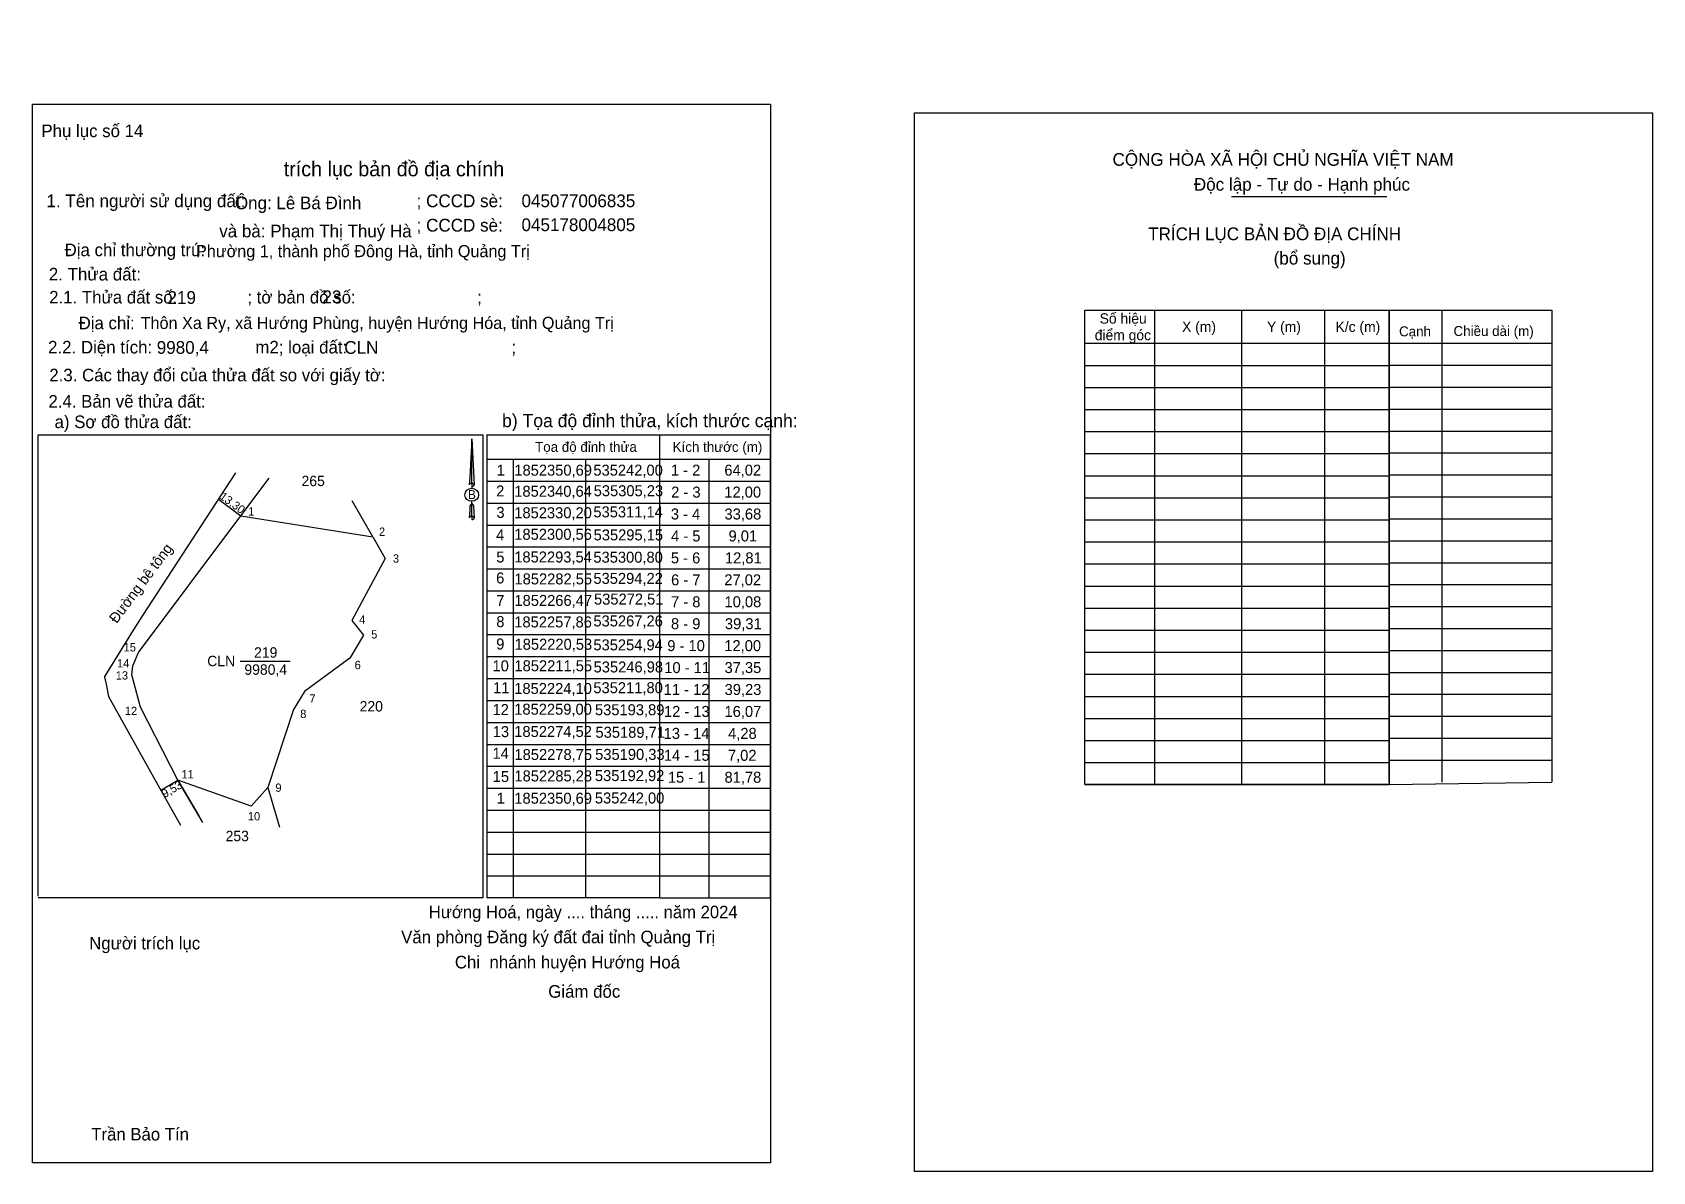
# Model space of a CAD drawing. Extents: x 535142 to 535919, y 1852036 to 1852582.
import ezdxf

# ---------------------------------------------------------------- set-up
doc = ezdxf.new("R2010")
doc.units = 0
for name, color, linetype in [('Level 1', 7, 'Continuous'), ('Level 10', 7, 'Continuous'), ('Level 13', 7, 'Continuous'), ('Level 23', 7, 'Continuous'), ('Level 27', 7, 'Continuous'), ('Level 3', 7, 'Continuous'), ('Level 36', 7, 'Continuous'), ('Level 40', 7, 'Continuous'), ('Level 42', 7, 'Continuous'), ('Level 49', 7, 'Continuous'), ('Level 52', 7, 'Continuous'), ('Level 53', 7, 'Continuous'), ('Level 6', 7, 'Continuous'), ('Level 63', 7, 'Continuous'), ('Level 9', 7, 'Continuous')]:
    doc.layers.add(name, color=color, linetype=linetype)

msp = doc.modelspace()

# ---------------------------------------------------------------- linework, layer by layer
at = {"layer": 'Level 1'}
for p, q in [((535599.53, 1852582.35), (535599.53, 1852582.35)), ((535716.85, 1852503.67), (535791.22, 1852503.67)), ((535817.6, 1852449.26), (535817.6, 1852223.13)), ((535792.37, 1852433.36), (535870.33, 1852433.36)), ((535792.37, 1852422.85), (535870.33, 1852422.85)), ((535792.37, 1852412.34), (535870.33, 1852412.34)), ((535792.37, 1852401.83), (535870.33, 1852401.83)), ((535442.77, 1852167.61), (535442.77, 1852389.58)), ((535442.77, 1852389.58), (535495.74, 1852389.58)), ((535495.74, 1852389.58), (535495.74, 1852167.61)), ((535792.37, 1852391.32), (535870.33, 1852391.32)), ((535360.26, 1852377.84), (535495.74, 1852377.84)), ((535466.31, 1852377.84), (535466.31, 1852167.61)), ((535792.37, 1852380.81), (535870.33, 1852380.81)), ((535792.37, 1852370.29), (535870.33, 1852370.29)), ((535359.98, 1852367.33), (535495.74, 1852367.33)), ((535359.98, 1852356.82), (535495.74, 1852356.82)), ((535792.37, 1852359.78), (535870.33, 1852359.78)), ((535359.98, 1852346.3), (535495.74, 1852346.3)), ((535792.37, 1852349.27), (535870.33, 1852349.27)), ((535792.37, 1852338.76), (535870.33, 1852338.76)), ((535359.98, 1852335.79), (535495.74, 1852335.79)), ((535359.98, 1852325.28), (535495.74, 1852325.28)), ((535792.37, 1852328.25), (535870.33, 1852328.25)), ((535359.98, 1852314.77), (535495.74, 1852314.77)), ((535792.37, 1852317.74), (535870.33, 1852317.74)), ((535792.37, 1852307.23), (535870.33, 1852307.23)), ((535359.98, 1852304.26), (535495.74, 1852304.26)), ((535359.98, 1852293.75), (535495.74, 1852293.75)), ((535792.37, 1852296.71), (535870.33, 1852296.71)), ((535792.37, 1852286.2), (535870.33, 1852286.2)), ((535359.98, 1852283.24), (535495.74, 1852283.24)), ((535792.37, 1852275.69), (535870.33, 1852275.69)), ((535359.98, 1852272.72), (535495.74, 1852272.72)), ((535359.98, 1852262.21), (535495.74, 1852262.21)), ((535792.37, 1852265.18), (535870.33, 1852265.18)), ((535792.37, 1852254.67), (535870.33, 1852254.67)), ((535359.98, 1852251.7), (535495.74, 1852251.7)), ((535359.98, 1852241.19), (535495.74, 1852241.19)), ((535792.37, 1852244.16), (535870.33, 1852244.16)), ((535359.98, 1852230.68), (535495.74, 1852230.68)), ((535792.37, 1852233.64), (535870.33, 1852233.64)), ((535792.37, 1852221.99), (535870.33, 1852223.13)), ((535359.98, 1852220.17), (535495.74, 1852220.17)), ((535359.98, 1852209.66), (535495.74, 1852209.66)), ((535359.98, 1852199.14), (535495.74, 1852199.14)), ((535359.98, 1852188.63), (535495.74, 1852188.63)), ((535359.98, 1852178.12), (535495.74, 1852178.12)), ((535442.77, 1852167.61), (535495.74, 1852167.61))]:
    msp.add_line(p, q, dxfattribs=at)
msp.add_lwpolyline([(535792.37, 1852223.13), (535792.37, 1852449.26), (535870.33, 1852449.26), (535870.33, 1852223.13)], dxfattribs=at)
at = {"layer": 'Level 10'}
for p, q in [((535231.37, 1852358.67), (535242, 1852350.69)), ((535176.68, 1852273.45), (535177.41, 1852270.03)), ((535203.64, 1852219.27), (535211.8, 1852224.1))]:
    msp.add_line(p, q, dxfattribs=at)
msp.add_lwpolyline([(535254.94, 1852220.53), (535246.98, 1852211.55), (535211.8, 1852224.1), (535193.89, 1852259), (535189.71, 1852274.52), (535190.33, 1852278.75), (535192.92, 1852285.28), (535242, 1852350.69), (535305.23, 1852340.64), (535311.14, 1852330.2), (535295.15, 1852300.56), (535300.8, 1852293.54), (535294.22, 1852282.55), (535272.51, 1852266.47), (535267.26, 1852257.86)], close=True, dxfattribs=at)
at = {"layer": 'Level 13'}
for points in [[(535142.14, 1852548.03), (535495.94, 1852548.03), (535495.94, 1852040.64), (535142.14, 1852040.64)], [(535564.81, 1852543.84), (535918.6, 1852543.84), (535918.6, 1852036.45), (535564.81, 1852036.45)]]:
    msp.add_lwpolyline(points, close=True, dxfattribs=at)
at = {"layer": 'Level 23'}
for points in [[(535176.68, 1852273.45), (535189.77, 1852294.68), (535195.09, 1852302.87), (535239.59, 1852371.33)], [(535223.88, 1852203.68), (535211.8, 1852224.1), (535193.89, 1852259), (535189.71, 1852274.52), (535190.33, 1852278.75), (535192.92, 1852285.28), (535242, 1852350.69), (535255.58, 1852368.78)], [(535177.41, 1852270.03), (535178.67, 1852264.09), (535201.01, 1852224.01), (535213.03, 1852202.43)]]:
    msp.add_lwpolyline(points, dxfattribs=at)
at = {"layer": 'Level 27'}
for p, q in [((535242, 1852350.69), (535253.94, 1852366.59)), ((535305.23, 1852340.64), (535295.44, 1852357.94)), ((535211.8, 1852224.1), (535221.92, 1852206.99)), ((535254.94, 1852220.53), (535260.48, 1852201.44))]:
    msp.add_line(p, q, dxfattribs=at)
at = {"layer": 'Level 3'}
for p, q in [((535599.53, 1852582.35), (535599.53, 1852582.35)), ((535144.86, 1852389.58), (535358, 1852389.58)), ((535144.86, 1852168.4), (535144.86, 1852389.58)), ((535358, 1852389.58), (535358, 1852167.61)), ((535359.98, 1852389.58), (535359.98, 1852167.61)), ((535359.98, 1852389.58), (535442.77, 1852389.58)), ((535372.49, 1852377.84), (535372.49, 1852167.61)), ((535407.28, 1852377.84), (535407.28, 1852167.61)), ((535358, 1852167.61), (535144.86, 1852167.61)), ((535442.77, 1852167.61), (535359.98, 1852167.61))]:
    msp.add_line(p, q, dxfattribs=at)
at = {"layer": 'Level 40'}
for p, q in [((535352.71, 1852387.53), (535351.7, 1852369.01)), ((535352.71, 1852387.53), (535353.82, 1852365.58)), ((535352.71, 1852387.53), (535353.82, 1852365.58)), ((535352.71, 1852366.32), (535352.71, 1852387.53)), ((535352.71, 1852387.53), (535353.82, 1852365.58)), ((535351.7, 1852369.01), (535351.46, 1852365.58)), ((535352.71, 1852366.32), (535352.71, 1852365.51)), ((535352.71, 1852365.51), (535352.71, 1852364.87)), ((535352.71, 1852364.87), (535352.71, 1852364.03)), ((535352.71, 1852364.87), (535352.71, 1852364.03)), ((535352.71, 1852364.87), (535352.71, 1852364.03)), ((535353.82, 1852365.58), (535353.82, 1852365.58)), ((535351.76, 1852355.41), (535351.7, 1852353.19)), ((535352.71, 1852356.66), (535351.76, 1852355.41)), ((535352.71, 1852356.66), (535352.71, 1852357.63)), ((535352.71, 1852356.66), (535352.71, 1852357.63)), ((535352.71, 1852356.66), (535352.71, 1852357.63)), ((535352.71, 1852356.66), (535353.58, 1852355.41)), ((535352.71, 1852356.66), (535353.58, 1852355.41)), ((535352.71, 1852356.66), (535353.58, 1852355.41)), ((535352.71, 1852350.46), (535352.71, 1852356.66)), ((535353.58, 1852355.41), (535353.82, 1852349.72)), ((535353.58, 1852355.41), (535353.82, 1852349.72)), ((535353.58, 1852355.41), (535353.82, 1852349.72)), ((535351.7, 1852353.19), (535351.46, 1852349.72)), ((535352.71, 1852350.46), (535352.71, 1852349.58)), ((535352.71, 1852349.58), (535352.71, 1852348.98)), ((535353.82, 1852349.72), (535353.82, 1852349.72))]:
    msp.add_line(p, q, dxfattribs=at)
msp.add_ellipse((535352.71, 1852360.76), major_axis=(3.27, 0), ratio=0.952727, dxfattribs=at)
for centre, start_param, end_param in [((535352.71, 1852365.55), 1.570796, 3.074452), ((535352.71, 1852365.55), 0.067141, 1.570796), ((535352.71, 1852365.55), 4.712389, 6.283185), ((535352.71, 1852349.66), 2.491069, 3.074278), ((535352.71, 1852349.66), 1.570796, 2.491069), ((535352.71, 1852349.66), 0.067141, 1.570796), ((535352.71, 1852349.66), 4.712389, 6.283185)]:
    msp.add_ellipse(centre, major_axis=(1.2, 0), ratio=0.614131, start_param=start_param, end_param=end_param, dxfattribs=at)
at = {"layer": 'Level 53'}
for p, q in [((535142.13, 1852548.04), (535142.13, 1852548.04)), ((535495.93, 1852040.65), (535495.93, 1852040.65))]:
    msp.add_line(p, q, dxfattribs=at)
at = {"layer": 'Level 63'}
for p, q in [((535679.87, 1852449.26), (535679.87, 1852221.99)), ((535721.61, 1852449.26), (535721.61, 1852221.99)), ((535761.36, 1852449.26), (535761.36, 1852221.99)), ((535646.47, 1852433.36), (535792.37, 1852433.36)), ((535646.47, 1852422.79), (535792.37, 1852422.79)), ((535646.47, 1852412.21), (535792.37, 1852412.21)), ((535646.47, 1852401.64), (535792.37, 1852401.64)), ((535646.47, 1852391.06), (535792.37, 1852391.06)), ((535646.47, 1852380.49), (535792.37, 1852380.49)), ((535646.47, 1852369.92), (535792.37, 1852369.92)), ((535646.47, 1852359.34), (535792.37, 1852359.34)), ((535646.47, 1852348.77), (535792.37, 1852348.77)), ((535646.47, 1852338.19), (535792.37, 1852338.19)), ((535646.47, 1852327.62), (535792.37, 1852327.62)), ((535646.47, 1852317.04), (535792.37, 1852317.04)), ((535646.47, 1852306.47), (535792.37, 1852306.47)), ((535646.47, 1852295.89), (535792.37, 1852295.89)), ((535646.47, 1852285.32), (535792.37, 1852285.32)), ((535646.47, 1852274.74), (535792.37, 1852274.74)), ((535646.47, 1852264.17), (535792.37, 1852264.17)), ((535646.47, 1852253.59), (535792.37, 1852253.59)), ((535646.47, 1852243.02), (535792.37, 1852243.02)), ((535646.47, 1852232.5), (535792.37, 1852232.5)), ((535646.47, 1852221.99), (535792.37, 1852221.99))]:
    msp.add_line(p, q, dxfattribs=at)
msp.add_lwpolyline([(535646.47, 1852449.26), (535792.37, 1852449.26), (535792.37, 1852221.99), (535646.47, 1852221.99)], close=True, dxfattribs=at)
at = {"layer": 'Level 9'}
msp.add_line((535241.78, 1852281.12), (535265.73, 1852281.12), dxfattribs=at)

# ---------------------------------------------------------------- texts
at = {"layer": 'Level 1'}
for s, height, p in [('Phụ lục số 14', 6.0269, (535146.46, 1852532.17)), ('CỘNG HÒA XÃ HỘI CHỦ NGHĨA VIỆT NAM', 6.1109, (535659.79, 1852518.43)), ('Độc lập - Tự do - Hạnh phúc', 6.1109, (535698.76, 1852506.5)), ('1. Tên người sử dụng đất:', 6.1092, (535148.87, 1852498.6)), ('Ông: Lê Bá Đình', 6.0824, (535239.19, 1852497.62)), ('; CCCD sè:', 6.109, (535326.27, 1852498.6)), ('045077006835', 6.1092, (535376.53, 1852498.6)), ('; CCCD sè:', 6.109, (535326.27, 1852486.9)), ('045178004805', 6.1092, (535376.53, 1852487.13)), ('và bà: Phạm Thị Thuý Hà', 6.0824, (535231.68, 1852484.13)), ('TRÍCH LỤC BẢN ĐỒ ĐỊA CHÍNH', 6.1109, (535676.86, 1852482.77)), ('Địa chỉ thường trú:', 6.048, (535157.54, 1852475.12)), ('(bổ sung)', 6.111, (535736.99, 1852471.1)), ('2. Thửa đất:', 6.061, (535150, 1852463.47)), ('2.1. Thửa đất số:               ; tờ bản đồ số:                          ;', 6.0269, (535150.17, 1852452.45)), ('Địa chỉ:', 6.027, (535164.27, 1852440.09)), ('Cạnh', 4.787, (535797.1, 1852436.7)), ('Chiều dài (m)', 4.7868, (535823.21, 1852436.87)), ('2.2. Diện tích:                      m2; loại đất:                                   ;', 6.048, (535149.64, 1852428.49)), ('2.3. Các thay đổi của thửa đất so với giấy tờ:', 6.0269, (535150.24, 1852415.14)), ('2.4. Bản vẽ thửa đất: ', 6.0269, (535149.82, 1852402.57)), ('a) Sơ đồ thửa đất: ', 6.0269, (535152.75, 1852392.74)), ('Tọa độ đỉnh thửa', 4.7868, (535383.04, 1852381.35)), ('Kích thước (m)', 4.7868, (535448.97, 1852381.35)), ('Hướng Hoá, ngày .... tháng ..... năm 2024', 5.9648, (535332.09, 1852157.88)), ('Văn phòng Đăng ký đất đai tỉnh Quảng Trị', 6.0269, (535318.85, 1852145.86)), ('Người trích lục', 6.0269, (535169.32, 1852142.92)), (' Chi  nhánh huyện Hướng Hoá', 6.0269, (535342.35, 1852133.81)), (' Giám đốc', 6.037, (535387.09, 1852119.77)), ('Trần Bảo Tín', 6.0018, (535170.33, 1852051.37))]:
    msp.add_text(s, height=height, dxfattribs=at).set_placement(p)
at = {"layer": 'Level 10'}
msp.add_text('b) Tọa độ đỉnh thửa, kích thước cạnh:', height=6.2916, dxfattribs=at).set_placement((535367.23, 1852393.18))
at = {"layer": 'Level 13'}
for s, p in [('CLN', (535225.93, 1852278.62)), ('219', (535248.37, 1852282.71)), ('9980,4', (535243.73, 1852274.53))]:
    msp.add_text(s, height=5, dxfattribs=at).set_placement(p)
at = {"layer": 'Level 36'}
for s, p in [('265', (535271.13, 1852364.92)), ('220', (535298.95, 1852256.93)), ('253', (535234.72, 1852194.76))]:
    msp.add_text(s, height=5, dxfattribs=at).set_placement(p)
at = {"layer": 'Level 40'}
msp.add_text('B', height=4.28, dxfattribs=at).set_placement((535350.85, 1852358.74))
at = {"layer": 'Level 42'}
msp.add_text(' trích lục bản đồ địa chính', height=7.0708, dxfattribs=at).set_placement((535259.95, 1852513.4))
at = {"layer": 'Level 49'}
msp.add_text('Đường bê tông', height=5, rotation=53.11496, dxfattribs=at).set_placement((535182.49, 1852298.81))
at = {"layer": 'Level 52'}
for s, height, p in [('1', 5.27, (535364.65, 1852369.95)), ('1852350,69', 5.265, (535373.1, 1852369.95)), ('535242,00', 5.265, (535410.98, 1852369.95)), ('1 - 2', 5.265, (535448.13, 1852369.95)), ('64,02', 5.265, (535473.74, 1852369.95)), ('2', 5.27, (535364.37, 1852359.97)), ('1852340,64', 5.265, (535373.06, 1852359.84)), ('535305,23', 5.265, (535411.13, 1852360.09)), ('2 - 3', 5.265, (535448.26, 1852359.44)), ('12,00', 5.265, (535473.73, 1852359.44)), ('3', 5.27, (535364.5, 1852349.71)), ('1852330,20', 5.265, (535373.06, 1852349.53)), ('535311,14', 5.265, (535410.98, 1852349.94)), ('3 - 4', 5.265, (535448.11, 1852348.93)), ('33,68', 5.265, (535473.82, 1852348.93)), ('4', 5.27, (535364.35, 1852338.91)), ('1852300,56', 5.265, (535373.07, 1852339.22)), ('535295,15', 5.265, (535411.09, 1852338.92)), ('4 - 5', 5.265, (535448.21, 1852338.42)), ('9,01', 5.265, (535475.75, 1852338.42)), ('5', 5.27, (535364.45, 1852328.33)), ('1852293,54', 5.265, (535373.06, 1852328.34)), ('535300,80', 5.265, (535410.98, 1852328.23)), ('5 - 6', 5.265, (535448.13, 1852327.91)), ('12,81', 5.265, (535474.02, 1852327.91)), ('6', 5.27, (535364.37, 1852318.29)), ('1852282,55', 5.265, (535373.16, 1852317.83)), ('535294,22', 5.265, (535411, 1852318.08)), ('6 - 7', 5.265, (535448.21, 1852317.39)), ('27,02', 5.265, (535473.74, 1852317.39)), ('7', 5.27, (535364.45, 1852307.49)), ('1852266,47', 5.265, (535373.15, 1852307.52)), ('535272,51', 5.265, (535411.28, 1852308.15)), ('7 - 8', 5.265, (535448.21, 1852306.88)), ('10,08', 5.265, (535473.82, 1852306.88)), ('8', 5.27, (535364.45, 1852297.34)), ('1852257,86', 5.265, (535373.07, 1852297.21)), ('535267,26', 5.265, (535411, 1852297.68)), ('8 - 9', 5.265, (535448.16, 1852296.37)), ('39,31', 5.265, (535474.02, 1852296.37)), ('9', 5.27, (535364.4, 1852286.64)), ('1852220,53', 5.265, (535373.2, 1852286.52)), ('535254,94', 5.265, (535410.98, 1852286.22)), ('9 - 10', 5.265, (535446.39, 1852285.86)), ('12,00', 5.265, (535473.73, 1852285.86)), ('10', 5.265, (535362.63, 1852276.17)), ('1852211,55', 5.265, (535373.16, 1852276.21)), ('535246,98', 5.265, (535411.08, 1852275.64)), ('10 - 11', 5.265, (535444.96, 1852275.35)), ('37,35', 5.265, (535473.83, 1852275.35)), ('11', 5.265, (535362.92, 1852265.7)), ('1852224,10', 5.265, (535373.06, 1852265.32)), ('535211,80', 5.265, (535410.98, 1852265.71)), ('11 - 12', 5.265, (535444.68, 1852264.84)), ('39,23', 5.265, (535473.87, 1852264.84)), ('12', 5.265, (535362.64, 1852255.22)), ('1852259,00', 5.265, (535373.06, 1852255.39)), ('535193,89', 5.265, (535411.74, 1852255.13)), ('12 - 13', 5.265, (535444.81, 1852254.32)), ('16,07', 5.265, (535473.82, 1852254.32)), ('13', 5.265, (535362.77, 1852244.64)), ('1852274,52', 5.265, (535373.07, 1852244.7)), ('535189,71', 5.265, (535411.99, 1852244.34)), ('13 - 14', 5.265, (535444.67, 1852243.81)), ('4,28', 5.265, (535475.55, 1852243.81)), ('14', 5.265, (535362.63, 1852234.27)), ('1852278,75', 5.265, (535373.16, 1852233.68)), ('535190,33', 5.265, (535411.84, 1852233.74)), ('14 - 15', 5.265, (535444.77, 1852233.3)), ('7,02', 5.265, (535475.47, 1852233.3)), ('15', 5.265, (535362.73, 1852223.14)), ('1852285,28', 5.265, (535373.15, 1852223.42)), ('535192,92', 5.265, (535411.71, 1852223.58)), ('15 - 1', 5.265, (535446.68, 1852222.79)), ('81,78', 5.265, (535473.82, 1852222.79)), ('1', 5.27, (535364.65, 1852212.78)), ('1852350,69', 5.265, (535373.1, 1852212.73)), ('535242,00', 5.265, (535411.69, 1852212.85))]:
    msp.add_text(s, height=height, dxfattribs=at).set_placement(p)
at = {"layer": 'Level 6'}
for s, height, p in [('Phường 1, thành phố Đông Hà, tỉnh Quảng Trị', 5.8037, (535220.53, 1852474.64)), ('219', 6.109, (535206.89, 1852452.26)), ('23', 6.109, (535281.14, 1852452.58)), ('Thôn Xa Ry, xã Hướng Phùng, huyện Hướng Hóa, tỉnh Quảng Trị', 5.8037, (535194.01, 1852440.25)), ('9980,4', 6.109, (535201.72, 1852428.33)), ('CLN', 6.109, (535291.6, 1852428.33)), ('.', 4.93, (535286.85, 1852415.33))]:
    msp.add_text(s, height=height, dxfattribs=at).set_placement(p)
at = {"layer": 'Level 63'}
for s, p in [('Số hiệu', (535653.61, 1852442.8)), ('điểm góc', (535651.26, 1852434.85)), ('X (m)', (535693.11, 1852438.83)), ('Y (m)', (535733.81, 1852438.83)), ('K/c (m)', (535766.67, 1852438.83))]:
    msp.add_text(s, height=4.969, dxfattribs=at).set_placement(p)
at = {"layer": 'Level 9'}
for s, rotation, p in [('13,30', 323.84303, (535231.45, 1852359.24)), ('9,53', 30.51582, (535205.52, 1852215.4))]:
    msp.add_text(s, height=3.975, rotation=rotation, dxfattribs=at).set_placement(p)
for s, height, p in [('1', 3.98, (535245.53, 1852350.84)), ('2', 3.98, (535308.21, 1852341.1)), ('3', 3.98, (535314.89, 1852328.26)), ('4', 3.98, (535298.73, 1852299.03)), ('5', 3.98, (535304.48, 1852291.9)), ('15', 3.975, (535185.84, 1852285.72)), ('13', 3.975, (535182.06, 1852272.24)), ('14', 3.975, (535182.69, 1852278.05)), ('6', 3.98, (535296.55, 1852277.22)), ('7', 3.98, (535274.84, 1852261.13)), ('12', 3.975, (535186.44, 1852255.22)), ('8', 3.98, (535270.47, 1852253.79)), ('11', 3.975, (535213.54, 1852224.85)), ('9', 3.98, (535258.57, 1852218.45)), ('10', 3.975, (535245.38, 1852204.75))]:
    msp.add_text(s, height=height, dxfattribs=at).set_placement(p)

doc.saveas('drawing.dxf')
